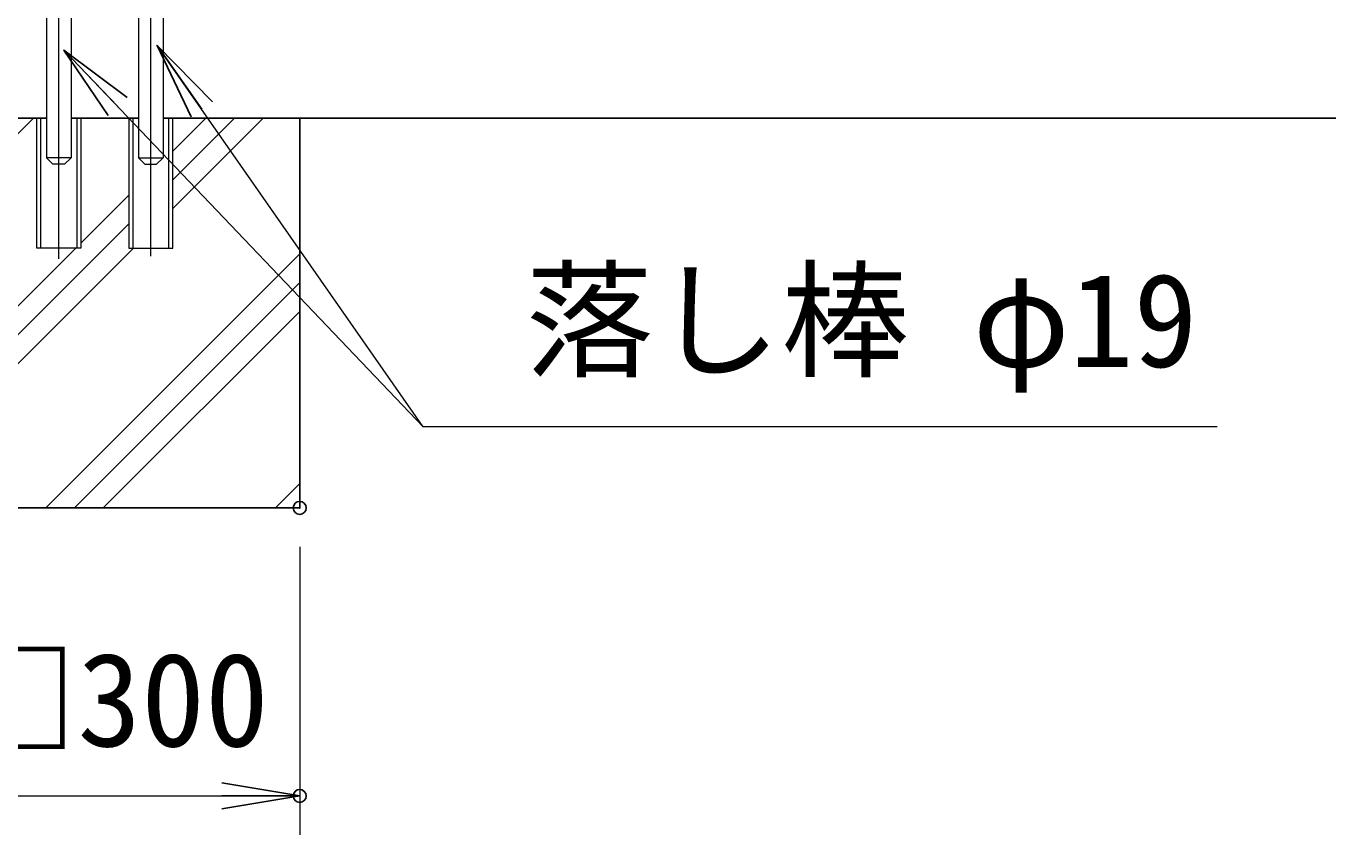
# Model space of a CAD drawing. Units: millimetres, scale not verified. Extents: x -6300 to 6300, y -4455 to 4455.
# Drawn here: x -1382 to -380, y -2362 to -1740 of the extents above; entities that cross this region are included whole.
import ezdxf
from ezdxf.enums import TextEntityAlignment as Align

# ---------------------------------------------------------------- set-up
doc = ezdxf.new("R2010")
doc.units = ezdxf.units.MM
doc.header["$LTSCALE"] = 20
doc.header["$PDMODE"] = 32
doc.header["$PDSIZE"] = 10
doc.linetypes.add('DASHED', pattern=[7.5, 6, -1.5])
doc.linetypes.add('USER1', pattern=[50.8, 31.75, -6.35, 6.35, -6.35])
for name, color, linetype, lineweight in [('0-0_D-DCR-HCH', 7, 'Continuous', 13), ('0-2_D-BMK', 2, 'USER1', 13), ('0-4_D-STR3', 3, 'Continuous', 13), ('0-5_D-STR4', 7, 'Continuous', 25), ('0-6_D-STR-DIM', 7, 'Continuous', 13), ('0-8_Defpoints', 8, 'Continuous', 25), ('0-9_D-STR-TXT', 7, 'Continuous', 13), ('0-A_D-BGD', 7, 'Continuous', 25)]:
    doc.layers.add(name, color=color, linetype=linetype, lineweight=lineweight)
doc.layers.add('0-7_0', color=7, linetype='Continuous')
doc.styles.add('ＭＳ ゴシック', font='')
doc.styles.get('ＭＳ ゴシック').set_extended_font_data('MS Gothic')

# ---------------------------------------------------------------- blocks, each defined once
blk = doc.blocks.new('_Open')
at = {"layer": '0-7_0'}
blk.add_line((-20, 3.333), (0, 0), dxfattribs=at)
blk.add_lwpolyline([(-20, -3.333), (0, 0), (-20, 0)], dxfattribs=at)

msp = doc.modelspace()

# ---------------------------------------------------------------- linework, layer by layer
at = {"layer": '0-0_D-DCR-HCH'}
for p, q in [((-1471.38, -1905.74), (-1376.16, -1810.52)), ((-1268.98, -1880.11), (-1199.39, -1810.52)), ((-1268.98, -1858.02), (-1221.48, -1810.52)), ((-1268.98, -1835.92), (-1243.58, -1810.52)), ((-1339.78, -1906.72), (-1302.98, -1869.92)), ((-1471.38, -2060.42), (-1302.98, -1892.02)), ((-1471.38, -2082.51), (-1299.39, -1910.52)), ((-1471.38, -2038.32), (-1343.58, -1910.52)), ((-1366.8, -2110.52), (-1171.38, -1915.1)), ((-1344.71, -2110.52), (-1171.38, -1937.19)), ((-1322.61, -2110.52), (-1171.38, -1959.29)), ((-1190.03, -2110.52), (-1171.38, -2091.87))]:
    msp.add_line(p, q, dxfattribs=at)
at = {"layer": '0-2_D-BMK'}
for p, q in [((-1356.78, -1918.77), (-1356.78, -1348.57)), ((-1285.98, -1916.87), (-1285.98, -1349.36))]:
    msp.add_line(p, q, dxfattribs=at)
at = {"layer": '0-4_D-STR3'}
for p, q in [((-1366.28, -1585.52), (-1366.28, -1841.02)), ((-1347.28, -1585.52), (-1347.28, -1841.02)), ((-1295.48, -1585.52), (-1295.48, -1841.02)), ((-1276.48, -1585.52), (-1276.48, -1841.02)), ((-1373.78, -1910.52), (-1373.78, -1810.52)), ((-1373.78, -1910.52), (-1373.78, -1810.52)), ((-1339.78, -1810.52), (-1339.78, -1910.52)), ((-1339.78, -1810.52), (-1339.78, -1910.52)), ((-1302.98, -1810.52), (-1302.98, -1910.52)), ((-1268.98, -1910.52), (-1268.98, -1810.52)), ((-1361.28, -1846.02), (-1366.28, -1841.02)), ((-1281.48, -1846.02), (-1276.48, -1841.02)), ((-1352.28, -1846.02), (-1361.28, -1846.02)), ((-1290.48, -1846.02), (-1281.48, -1846.02)), ((-1339.78, -1910.52), (-1373.78, -1910.52)), ((-1339.78, -1910.52), (-1373.78, -1910.52)), ((-1302.98, -1910.52), (-1268.98, -1910.52))]:
    msp.add_line(p, q, dxfattribs=at)
at = {"layer": '0-4_D-STR3', "linetype": 'DASHED'}
for p, q in [((-1370.58, -1910.52), (-1370.58, -1810.52)), ((-1342.98, -1810.52), (-1342.98, -1910.52)), ((-1299.78, -1810.52), (-1299.78, -1910.52)), ((-1272.18, -1910.52), (-1272.18, -1810.52))]:
    msp.add_line(p, q, dxfattribs=at)
at = {"layer": '0-4_D-STR3'}
for points in [[(-1352.28, -1846.02), (-1347.28, -1841.02), (-1366.28, -1841.02)], [(-1290.48, -1846.02), (-1295.48, -1841.02), (-1276.48, -1841.02)]]:
    msp.add_lwpolyline(points, dxfattribs=at)
at = {"layer": '0-5_D-STR4'}
for p, q in [((-1171.38, -2110.52), (-1171.38, -1810.52)), ((-1471.38, -2110.52), (-1171.38, -2110.52))]:
    msp.add_line(p, q, dxfattribs=at)
at = {"layer": '0-6_D-STR-DIM'}
for p, q in [((-1171.38, -2140.52), (-1171.38, -2362.23)), ((-1411.38, -2332.23), (-1231.38, -2332.23))]:
    msp.add_line(p, q, dxfattribs=at)
at = {"layer": '0-8_Defpoints'}
for p in [(-1171.38, -2110.52), (-1171.38, -2332.23)]:
    msp.add_point(p, dxfattribs=at)
at = {"layer": '0-9_D-STR-TXT'}
msp.add_line((-1076.27, -2048.13), (-1351.5, -1759.67), dxfattribs=at)
msp.add_lwpolyline([(-465.37, -2048.13), (-1076.27, -2048.13), (-1280, -1756.23)], dxfattribs=at)
at = {"layer": '0-A_D-BGD'}
for p, q in [((-3071.38, -1810.52), (-1366.78, -1810.52)), ((-1346.78, -1810.52), (-1295.98, -1810.52)), ((-1346.78, -1810.52), (-1295.98, -1810.52)), ((-1346.78, -1810.52), (-1295.98, -1810.52)), ((-1346.78, -1810.52), (-1295.98, -1810.52)), ((-1275.98, -1810.52), (428.62, -1810.52))]:
    msp.add_line(p, q, dxfattribs=at)

# ---------------------------------------------------------------- block references
at = {"layer": '0-6_D-STR-DIM', "xscale": 3, "yscale": 3}
msp.add_blockref('_Open', (-1171.38, -2332.23), dxfattribs=at)
at = {"layer": '0-9_D-STR-TXT', "xscale": 3, "yscale": 3}
for p, rotation in [((-1352.88, -1758.22), 133.65476), ((-1281.14, -1754.59), 124.91155)]:
    msp.add_blockref('_Open', p, dxfattribs=dict(at, rotation=rotation))

# ---------------------------------------------------------------- texts
at = {"layer": '0-6_D-STR-DIM', "style": 'ＭＳ ゴシック'}
msp.add_text('□300', height=72.14, dxfattribs=at).set_placement((-1440.81, -2315.74), align=Align.BOTTOM_LEFT)
at = {"layer": '0-9_D-STR-TXT', "style": 'ＭＳ ゴシック'}
msp.add_text('落し棒 φ19', height=72.14, dxfattribs=at).set_placement((-997.6, -2023.73), align=Align.BOTTOM_LEFT)

doc.saveas('drawing.dxf')
